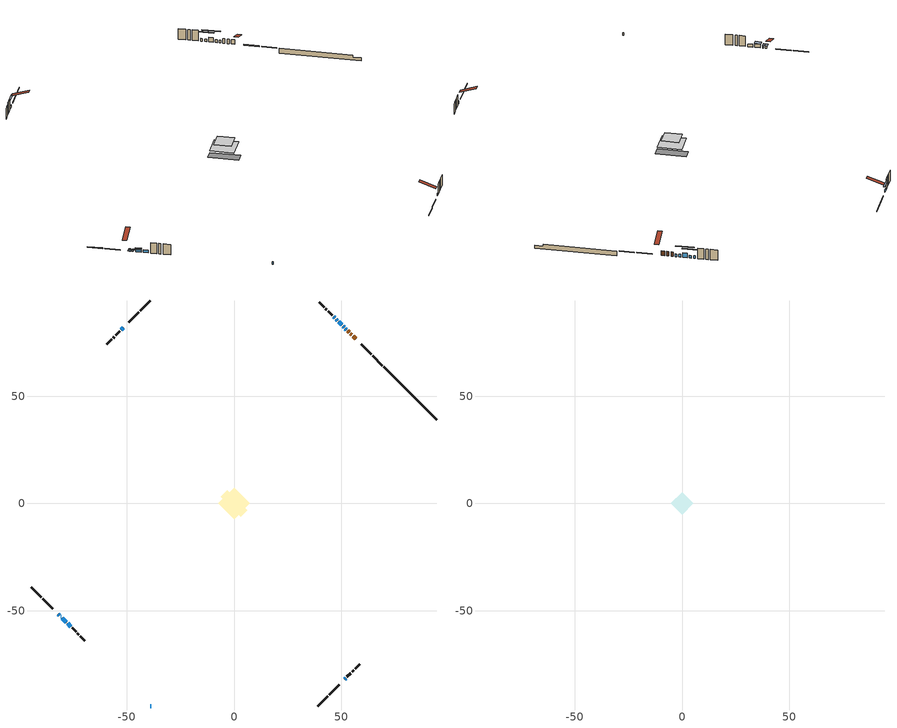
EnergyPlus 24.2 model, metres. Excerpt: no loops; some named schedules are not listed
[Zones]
conditioned space
 floor adiabatic (AdiabaticFloorConstruction): -7.32,0 0,7.32 7.32,0 0,-7.32 z3.05
 floor foundation (Slab1 construction): -6.14,3.04 -3.04,6.14 6.14,-3.04 3.04,-6.14 z-1.68
 wall outside (RimJoist1 construction): 39.15,-94.51 43.76,-89.91 / -94.51,-39.15 -89.91,-43.76 / -39.15,94.51 -43.76,89.91 / 69.29,64.38 64.68,68.98 z0.61:0.91
 wall outside (RimJoist2 construction): 44.41,-89.25 49.02,-84.64 / -89.25,-44.41 -84.64,-49.02 / -44.41,89.25 -49.02,84.64 / 64.02,69.64 59.42,74.25 z0.61:0.91
 wall outside (AdiabaticWallConstruction 1): 56.73,76.93 55.6,78.07 / 54.94,78.72 54.36,79.3 / 53.71,79.96 53.13,80.53 z0.61:2.64
 wall outside (AdiabaticWallConstruction): -81.96,-51.7 -81.53,-52.14 z0.61:1.58; 52.48,81.19 52.02,81.65 / 51.36,82.3 50.88,82.78 / -39.15,-94.51 -38.72,-94.51 / 51.7,-81.96 52.05,-81.62 / 46.98,86.69 46.45,87.22 / -77.67,-55.99 -76.23,-57.44 z0.61:1.83; -80.87,-52.79 -80.71,-52.96 z0.61:1.55; -80.05,-53.61 -78.33,-55.34 z0.61:2.24; 50.23,83.43 48.93,84.73 z0.61:2.69; 48.28,85.38 47.63,86.03 / -51.7,81.96 -52.68,80.99 z0.61:1.73
 wall outside (Wall1 construction): 52.7,-80.96 54.53,-79.13 / -75.57,-58.1 -73.74,-59.93 / -53.33,80.33 -55.16,78.5 / 45.79,87.87 43.96,89.7 z0.61:5.49
 wall outside (Wall2 construction): 55.19,-78.47 55.83,-77.83 / -73.08,-60.58 -72.44,-61.22 / -55.82,77.84 -56.46,77.2 / 43.3,90.36 42.66,91 z0.61:5.49
 wall outside (Wall3 construction): 56.49,-77.17 58.69,-74.97 / -71.78,-61.88 -69.58,-64.08 / -57.12,76.55 -59.32,74.35 / 42.01,91.66 39.81,93.86 z0.61:5.49
 wall foundation (FoundationWall1 construction): 69.94,63.72,-1.68 69.94,63.72,0.61 92.06,41.61,0.61 92.06,41.61,-0.25 94.51,39.15,-0.25 94.51,39.15,-1.68
 window (WindowConstruction 7): -81.96,-51.71 -81.53,-52.14 z0.61:1.58
 window (WindowConstruction 6): 52.48,81.19 52.02,81.64 z0.61:1.83
 window (WindowConstruction 10): 51.36,82.3 50.89,82.78 z0.61:1.83
 window (WindowConstruction 11): -39.15,-94.51 -38.73,-94.51 z0.61:1.83
 window (WindowConstruction 8): -80.87,-52.79 -80.71,-52.96 z0.61:1.55
 window (WindowConstruction 9): 51.71,-81.96 52.05,-81.62 z0.61:1.83
 window (WindowConstruction): -80.05,-53.61 -78.33,-55.34 z0.61:2.23
 window (WindowConstruction 1): 50.23,83.44 48.94,84.73 z0.61:2.69
 window (WindowConstruction 2): 48.28,85.39 47.63,86.03 z0.61:1.73
 window (WindowConstruction 3): -51.71,81.96 -52.68,80.99 z0.61:1.73
 window (WindowConstruction 4): 46.97,86.69 46.45,87.22 z0.61:1.83
 window (WindowConstruction 5): -77.67,-55.99 -76.23,-57.44 z0.61:1.83
 door (Door): 56.73,76.93 55.6,78.06 z0.61:2.64
 door (Door 1): 54.94,78.72 54.36,79.3 z0.61:2.64
 door (Door 2): 53.71,79.96 53.13,80.53 z0.61:2.64
 ceiling adiabatic (AdiabaticFloorConstruction): 0,-7.32 7.32,0 0,7.32 -7.32,0 z3.05
attic - vented
 floor to conditioned space (Floor1 construction Reversed): -5.34,0 0,5.34 5.34,0 0,-5.34 z5.49
 roof outside (Roof1 construction): 51.05,-82.62,5.49 45.85,-77.41,7.94 44.48,-78.78,7.94 49.68,-83.99,5.49; -82.62,-51.05,5.49 -77.41,-45.85,7.94 -78.78,-44.48,7.94 -83.99,-49.68,5.49; -51.05,82.62,5.49 -45.85,77.41,7.94 -44.48,78.78,7.94 -49.68,83.99,5.49; 57.39,76.28,5.49 52.19,71.07,7.94 53.56,69.7,7.94 58.76,74.91,5.49
shading: -81.42,-52.24 -82.06,-51.6 -83.36,-52.89 -82.71,-53.54 z1.73; -80.6,-53.06 -80.98,-52.69 -82.27,-53.98 -81.9,-54.35 z1.7; -78.22,-55.44 -80.16,-53.51 -81.45,-54.8 -79.52,-56.74 z2.38; 46.78,86.89 52.39,81.28 52.71,81.6 47.1,87.21 z5.74; 45.47,88.19 50.44,83.23 50.76,83.55 45.8,88.51 z4.78; -54.83,78.83 -49.55,84.12 -49.87,84.44 -55.16,79.16 z4.78
[Building]
Building 1: Terrain=Suburbs
[Site:Location]
Toronto City Centre_ON: Latitude {deg}=43.63; Longitude {deg}=-79.39; Time Zone {hr}=-5; Elevation {m}=77; Keep Site Location Information=Yes
[Site:GroundTemperature:Shallow]
5.01852, 3.26908, 3.12898, 3.95918, 7.29196, 10.6092, 13.4851, 15.3069, 15.4617, 13.9799, 11.1774, 7.9619
[Site:WaterMainsTemperature]
Calculation Method=Schedule; Temperature Schedule=mains temperature schedule
[Material] Roughness=Rough; Thermal Absorptance=0.9
Name | Thickness {m} | Conductivity {W/m-K} | Density {kg/m3} | Specific Heat {J/kg-K} | Solar Absorptance | Visible Absorptance
asphalt or fiberglass shingles | 0.00635 | 0.162714 | 1121.4 | 1465.45 | 0.4 | 0.4
ceiling loosefill ins | 0.169333 | 0.0480833 | 16.02 | 1046.75 | 0.7 | 0.7
ceiling stud and cavity | 0.1397 | 0.11633 | 65.682 | 1177.47 | 0.7 | 0.7
concrete 4.0 in. | 0.1016 | 1.803125 | 2242.8 | 837.4 | 0.7 | 0.7
concrete 8.0 in. | 0.2032 | 1.803125 | 2242.8 | 837.4 | 0.7 | 0.7
door material | 0.04445 | 0.053851 | 512.64 | 1214.23 | 0.7 | 0.7
door material 1 | 0.04445 | 0.20624 | 512.64 | 1214.23 | 0.7 | 0.7
exterior vertical ins | 0.0457286 | 0.029427 | 32.04 | 1214.23 | 0.7 | 0.7
floor covering | 0.0127 | 0.0433444 | 54.468 | 1339.84 | 0.6 | 0.6
floor rigid ins; wall rigid ins | 0.512978 | 0.029427 | 32.04 | 1214.23 | 0.7 | 0.7
floor stud and cavity | 0.1397 | 1.75129 | 37.0049 | 1207.88 | 0.7 | 0.7
furniture material conditioned space 1 | 0.1524 | 0.115458 | 640.8 | 1214.23 | 0.6 | 0.6
gypsum board | 0.0127 | 0.160291 | 801 | 837.4 | 0.6 | 0.6
gypsum board 1 | 0.0127 | 0.160291 | 801 | 837.4 | 0.7 | 0.7
osb sheathing 0.5 in. | 0.0127 | 0.115458 | 512.64 | 1214.23 | 0.7 | 0.7
osb sheathing 0.75 in. | 0.01905 | 0.115458 | 512.64 | 1214.23 | 0.7 | 0.7
osb sheathing 2.0 in. | 0.0508 | 0.115458 | 512.64 | 1214.23 | 0.7 | 0.7
rim joist rigid ins | 0.051816 | 0.029427 | 32.04 | 1214.23 | 0.7 | 0.7
rim joist stud and cavity | 0.0508 | 0.0406006 | 125.044 | 1163.47 | 0.6 | 0.6
rim joist stud and cavity 1 | 0.0508 | 0.256263 | 125.044 | 1163.47 | 0.6 | 0.6
wall stud and cavity | 0.1397 | 0.0809575 | 139.0536 | 1170.24 | 0.7 | 0.7
wall stud and cavity 1 | 0.1397 | 0.108832 | 139.0536 | 1170.24 | 0.7 | 0.7
wall stud and cavity 2 | 0.1397 | 0.0926851 | 139.0536 | 1170.24 | 0.7 | 0.7
wall stud and cavity 3 | 0.0889 | 0.380278 | 52.3479 | 1209.89 | 0.7 | 0.7
wall stud and cavity 4 | 0.0889 | 0.391764 | 83.0341 | 1211.67 | 0.7 | 0.7
wood siding | 0.0254 | 0.102417 | 544.68 | 1172.36 | 0.4 | 0.4
wood siding 1; wood siding 2; wood siding 3 | 0.0254 | 0.102417 | 544.68 | 1172.36 | 0.7 | 0.7
[WindowMaterial:SimpleGlazingSystem]
Name | U-Factor {W/m2-K} | Solar Heat Gain Coefficient
WindowMaterial | 1.84308 | 0.65
WindowMaterial 1 | 2.97414 | 0.6
WindowMaterial 10 | 3.04 | 0.45
WindowMaterial 2 | 3.0048 | 0.53
WindowMaterial 3 | 2.97754 | 0.57
WindowMaterial 4 | 2.975272 | 0.55
WindowMaterial 5 | 2.99401 | 0.55
WindowMaterial 6 | 3.02751 | 0.5
WindowMaterial 7 | 2.97584 | 0.61
WindowMaterial 8 | 3.12176 | 0.46
WindowMaterial 9 | 3.05533 | 0.41
[Construction]
AdiabaticFloorConstruction: floor stud and cavity, floor rigid ins, osb sheathing 0.75 in., floor covering
AdiabaticWallConstruction: wood siding 2, wall rigid ins, wall stud and cavity 3, gypsum board
AdiabaticWallConstruction 1: wood siding 3, wall rigid ins, wall stud and cavity 3, gypsum board
Door; Door 1: door material
Door 2: door material 1
Floor1 construction Reversed: gypsum board, ceiling stud and cavity, ceiling loosefill ins
FoundationWall1 construction: concrete 8.0 in., gypsum board 1
furniture construction conditioned space 1: furniture material conditioned space 1
PartitionWallConstruction: gypsum board, wall stud and cavity 4, gypsum board
RimJoist1 construction: wood siding 1, rim joist rigid ins, osb sheathing 2.0 in., rim joist stud and cavity
RimJoist2 construction: wood siding 1, rim joist rigid ins, osb sheathing 2.0 in., rim joist stud and cavity 1
Roof1 construction: asphalt or fiberglass shingles
Slab1 construction: concrete 4.0 in.
Wall1 construction: wood siding, osb sheathing 0.5 in., wall stud and cavity, gypsum board
Wall2 construction: wood siding, osb sheathing 0.5 in., wall stud and cavity 1, gypsum board
Wall3 construction: wood siding, osb sheathing 0.5 in., wall stud and cavity 2, gypsum board
WindowConstruction: WindowMaterial
WindowConstruction 1: WindowMaterial 1
WindowConstruction 10: WindowMaterial 9
WindowConstruction 11: WindowMaterial 10
WindowConstruction 2: WindowMaterial 2
WindowConstruction 3: WindowMaterial 3
WindowConstruction 4: WindowMaterial 4
WindowConstruction 5: WindowMaterial 5
WindowConstruction 6: WindowMaterial 6
WindowConstruction 7; WindowConstruction 9: WindowMaterial 7
WindowConstruction 8: WindowMaterial 8
[Zone] Multiplier=1; Part of Total Floor Area=Yes
Name | Volume {m3}
attic - vented | 22.7048
conditioned space | 408.7
[Space]
Name | Zone | Volume {m3}
attic - vented 1 | attic - vented | 22.7048
conditioned space 1 | conditioned space | 408.7
[ZoneInfiltration:EffectiveLeakageArea]
infil attic - vented 1: Zone or Space=attic - vented 1; Schedule=Always On Discrete; Effective Air Leakage Area {cm2}=2401.68; Stack Coefficient=0.000170511; Wind Coefficient=8.8226e-06
[ZoneMixing]
whole house fan mix: Zone or Space=attic - vented; Schedule=Always On Continuous; Design Flow Rate Calculation Method=Flow/Zone; Design Flow Rate {m3/s}=0; Source Zone or Space=conditioned space
[SurfaceProperty:ExposedFoundationPerimeter]
Slab1: Exposed Perimeter Calculation Method=TotalExposedPerimeter; Total Exposed Perimeter {m}=34.748
[InternalMass] Zone or ZoneList=conditioned space; Space or SpaceList=conditioned space 1
Name | Construction | Surface Area {m2}
furniture mass conditioned space 1 | furniture construction conditioned space 1 | 65.696
partition wall mass | PartitionWallConstruction | 164.24
[Lights]
interior lighting: Zone or ZoneList or Space or SpaceList=conditioned space 1; Schedule=interior lighting schedule; Design Level Calculation Method=LightingLevel; Lighting Level {W}=343.2; Return Air Fraction=0; Fraction Radiant=0.6; Fraction Visible=0.2; Fraction Replaceable=1
[People]
occupants: Zone or ZoneList or Space or SpaceList=conditioned space 1; Number of People Schedule=occupants schedule; Number of People Calculation Method=People; Number of People=3; Fraction Radiant=0.314171; Sensible Heat Fraction=0.56303; Activity Level Schedule=occupants activity schedule; Carbon Dioxide Generation Rate {m3/s-W}=0; Enable ASHRAE 55 Comfort Warnings=No; Mean Radiant Temperature Calculation Type=EnclosureAveraged
[ElectricEquipment] Zone or ZoneList or Space or SpaceList=conditioned space 1; Design Level Calculation Method=EquipmentLevel
Name | Schedule | Design Level {W} | Fraction Latent | Fraction Radiant | Fraction Lost
clothes dryer | clothes dryer schedule | 140.772 | 0.015 | 0.081 | 0.85
clothes washer | clothes washer schedule | 32.1985 | 0.03 | 0.162 | 0.7
cooking range | cooking range schedule | 215.147 | 0.08 | 0.432 | 0.2
dishwasher | dishwasher schedule | 66.8632 | 0.3 | 0.18 | 0.4
fridge | fridge schedule | 72.9452 | 0 | 0.6 | 0
mech vent bath fan 0 | mech vent bath fan 0 schedule | 50.2 | 0 | 0 | 1
mech vent bath fan 1 | mech vent bath fan 1 schedule | 50.2 | 0 | 0 | 1
mech vent house fan | mech vent house fan schedule | 0 | 0 | 0 | 1
mech vent house fan cfis | mech vent house fan cfis schedule | 0 | 0 | 0 | 0
misc plug loads | misc plug loads schedule | 494.7 | 0.045 | 0.513 | 0.1
whole house fan | Always On Discrete | 0 | 0 | 0 | 1
[OtherEquipment] Zone or ZoneList or Space or SpaceList=conditioned space 1; Design Level Calculation Method=EquipmentLevel
Name | Fuel Type | Schedule | Design Level {W} | Fraction Latent | Fraction Radiant | Fraction Lost
clothes dryer 1 | Electricity | clothes dryer schedule | 0 | 0.015 | 0.081 | 0.85
cooking range 1 | Electricity | cooking range schedule | 0 | 0.08 | 0.432 | 0.2
general water use latent | None | general water use schedule | 62.594 | 1 | 0 | 0
general water use sensible | None | general water use schedule | -61.6891 | 0 | 0.6 | 0
mech vent house fan latent load | None | Always On Discrete | 0 | 1 | 0 | 0
mech vent house fan sensible load | None | Always On Discrete | 0 | 0 | 0 | 0
water heater energy adjustment1 | NaturalGas | Always On Discrete | 0.01 | 0 | 0 | 1
[ZoneInfiltration:DesignFlowRate] Zone or ZoneList or Space or SpaceList=conditioned space 1; Schedule=Always On Discrete; Design Flow Rate Calculation Method=Flow/Zone; Design Flow Rate {m3/s}=0
infil flow; natural vent flow; whole house fan flow
[AvailabilityManager:Scheduled]
central ac and furnace airloop Availability Manager: Schedule=Always On Discrete
[Foundation:Kiva]
Foundation Kiva 1: Initial Indoor Air Temperature {C}=18; Wall Height Above Grade {m}=0.609996; Wall Depth Below Slab {m}=0.2032; Custom Block Material Name 1=exterior vertical ins; Custom Block Depth 1 {m}=2.28999; Custom Block X Position 1 {m}=0.2159; Custom Block Z Position 1 {m}=0
[Foundation:Kiva:Settings]
Soil Conductivity {W/m-K}=0.849921; Soil Density {kg/m3}=1842.3; Soil Specific Heat {J/kg-K}=418.7; Ground Solar Absorptivity=0.9; Ground Thermal Absorptivity=0.9; Ground Surface Roughness {m}=0.03; Far-Field Width {m}=40; Deep-Ground Boundary Condition=ZeroFlux; Deep-Ground Depth {m}=40; Minimum Cell Dimension {m}=0.2; Maximum Cell Growth Coefficient=3; Simulation Timestep=Timestep
[Exterior:Lights]
exterior lighting: Schedule=exterior lighting schedule; Design Level {W}=75.6
[EnergyManagementSystem:GlobalVariable]
central_ac_and_furnace_airloop_Fan_RTF
infil_program_Qfan
infil_program_Qinf
natural_vent_program_Qnv
natural_vent_program_Qwhf
[EnergyManagementSystem:Sensor]
Name | Output:Variable or Output:Meter Index Key | Output:Variable or Output:Meter
airflow_gain | infil flow | Infiltration Sensible Heat Gain Energy
airflow_gain_1 | natural vent flow | Infiltration Sensible Heat Gain Energy
airflow_gain_2 | whole house fan flow | Infiltration Sensible Heat Gain Energy
airflow_loss | infil flow | Infiltration Sensible Heat Loss Energy
airflow_loss_1 | natural vent flow | Infiltration Sensible Heat Loss Energy
airflow_loss_2 | whole house fan flow | Infiltration Sensible Heat Loss Energy
clg_load_cond |  | Cooling:EnergyTransfer:Zone:CONDITIONED SPACE
clg_sp_s; clg_sp_s_1 | cooling setpoint | Schedule Value
clothes_dryer_exhaust_0_sch_s | clothes dryer exhaust 0 schedule | Schedule Value
cool_season | cooling season schedule | Schedule Value
htg_load_cond |  | Heating:EnergyTransfer:Zone:CONDITIONED SPACE
htg_sp_s; htg_sp_s_1 | heating setpoint | Schedule Value
ig_ee_conv | clothes dryer | Electric Equipment Convective Heating Energy
ig_ee_conv_2 | cooking range | Electric Equipment Convective Heating Energy
ig_ee_conv_4 | fridge | Electric Equipment Convective Heating Energy
ig_ee_conv_5 | misc plug loads | Electric Equipment Convective Heating Energy
ig_ee_conv_6 | whole house fan | Electric Equipment Convective Heating Energy
ig_ee_rad | clothes dryer | Electric Equipment Radiant Heating Energy
ig_ee_rad_2 | cooking range | Electric Equipment Radiant Heating Energy
ig_ee_rad_4 | fridge | Electric Equipment Radiant Heating Energy
ig_ee_rad_5 | misc plug loads | Electric Equipment Radiant Heating Energy
ig_ee_rad_6 | whole house fan | Electric Equipment Radiant Heating Energy
ig_lgt_conv | interior lighting | Lights Convective Heating Energy
ig_lgt_rad | interior lighting | Lights Radiant Heating Energy
ig_lgt_vis | interior lighting | Lights Visible Radiation Heating Energy
ig_oe_conv | clothes dryer 1 | Other Equipment Convective Heating Energy
ig_oe_conv_1 | cooking range 1 | Other Equipment Convective Heating Energy
ig_oe_conv_2 | general water use latent | Other Equipment Convective Heating Energy
ig_oe_conv_3 | general water use sensible | Other Equipment Convective Heating Energy
ig_oe_conv_4 | water heater energy adjustment1 | Other Equipment Convective Heating Energy
ig_oe_rad | clothes dryer 1 | Other Equipment Radiant Heating Energy
ig_oe_rad_1 | cooking range 1 | Other Equipment Radiant Heating Energy
ig_oe_rad_2 | general water use latent | Other Equipment Radiant Heating Energy
ig_oe_rad_3 | general water use sensible | Other Equipment Radiant Heating Energy
ig_oe_rad_4 | water heater energy adjustment1 | Other Equipment Radiant Heating Energy
ig_ppl_conv | occupants | People Convective Heating Energy
ig_ppl_rad | occupants | People Radiant Heating Energy
im_conv | furniture mass conditioned space 1 | Surface Inside Face Convection Heat Gain Energy
im_conv_1 | partition wall mass | Surface Inside Face Convection Heat Gain Energy
im_ig | furniture mass conditioned space 1 | Surface Inside Face Internal Gains Radiation Heat Gain Energy
im_ig_1 | partition wall mass | Surface Inside Face Internal Gains Radiation Heat Gain Energy
im_lgt | furniture mass conditioned space 1 | Surface Inside Face Lights Radiation Heat Gain Energy
im_lgt_1 | partition wall mass | Surface Inside Face Lights Radiation Heat Gain Energy
im_sol | furniture mass conditioned space 1 | Surface Inside Face Solar Radiation Heat Gain Energy
im_sol_1 | partition wall mass | Surface Inside Face Solar Radiation Heat Gain Energy
im_surf | furniture mass conditioned space 1 | Surface Inside Face Net Surface Thermal Radiation Heat Gain Energy
im_surf_1 | partition wall mass | Surface Inside Face Net Surface Thermal Radiation Heat Gain Energy
mech_vent_bath_fan_0_sch_s | mech vent bath fan 0 schedule | Schedule Value
mech_vent_bath_fan_1_sch_s | mech vent bath fan 1 schedule | Schedule Value
mv_conv | mech vent bath fan 0 | Electric Equipment Convective Heating Energy
mv_conv_1 | mech vent bath fan 1 | Electric Equipment Convective Heating Energy
mv_conv_2 | mech vent house fan | Electric Equipment Convective Heating Energy
mv_conv_3 | mech vent house fan cfis | Electric Equipment Convective Heating Energy
mv_conv_4 | mech vent house fan latent load | Other Equipment Convective Heating Energy
mv_conv_5 | mech vent house fan sensible load | Other Equipment Convective Heating Energy
mv_rad | mech vent bath fan 0 | Electric Equipment Radiant Heating Energy
mv_rad_1 | mech vent bath fan 1 | Electric Equipment Radiant Heating Energy
mv_rad_2 | mech vent house fan | Electric Equipment Radiant Heating Energy
mv_rad_3 | mech vent house fan cfis | Electric Equipment Radiant Heating Energy
mv_rad_4 | mech vent house fan latent load | Other Equipment Radiant Heating Energy
mv_rad_5 | mech vent house fan sensible load | Other Equipment Radiant Heating Energy
natural_vent_s | natural vent schedule | Schedule Value
out_pb_s |  | Site Outdoor Air Barometric Pressure
out_wt_s |  | Site Outdoor Air Humidity Ratio
site_vw_s |  | Site Wind Speed
ss_back_out | Window1 | Surface Window Shortwave from Zone Back Out Window Heat Transfer Rate
ss_back_out_1 | Window11 | Surface Window Shortwave from Zone Back Out Window Heat Transfer Rate
ss_back_out_10 | Window8 | Surface Window Shortwave from Zone Back Out Window Heat Transfer Rate
ss_back_out_11 | Window9 | Surface Window Shortwave from Zone Back Out Window Heat Transfer Rate
ss_back_out_2 | Window12 | Surface Window Shortwave from Zone Back Out Window Heat Transfer Rate
ss_back_out_3 | Window14 | Surface Window Shortwave from Zone Back Out Window Heat Transfer Rate
ss_back_out_4 | Window2 | Surface Window Shortwave from Zone Back Out Window Heat Transfer Rate
ss_back_out_5 | Window3 | Surface Window Shortwave from Zone Back Out Window Heat Transfer Rate
ss_back_out_6 | Window4 | Surface Window Shortwave from Zone Back Out Window Heat Transfer Rate
ss_back_out_7 | Window5 | Surface Window Shortwave from Zone Back Out Window Heat Transfer Rate
ss_back_out_8 | Window6 | Surface Window Shortwave from Zone Back Out Window Heat Transfer Rate
ss_back_out_9 | Window7 | Surface Window Shortwave from Zone Back Out Window Heat Transfer Rate
ss_conv | Door1 | Surface Inside Face Convection Heat Gain Energy
ss_conv_1 | Door3 | Surface Inside Face Convection Heat Gain Energy
ss_conv_10 | Window5 | Surface Inside Face Convection Heat Gain Energy
ss_conv_11 | Window6 | Surface Inside Face Convection Heat Gain Energy
ss_conv_12 | Window7 | Surface Inside Face Convection Heat Gain Energy
ss_conv_13 | Window8 | Surface Inside Face Convection Heat Gain Energy
ss_conv_14 | Window9 | Surface Inside Face Convection Heat Gain Energy
ss_conv_2 | Door4 | Surface Inside Face Convection Heat Gain Energy
ss_conv_3 | Window1 | Surface Inside Face Convection Heat Gain Energy
ss_conv_4 | Window11 | Surface Inside Face Convection Heat Gain Energy
ss_conv_5 | Window12 | Surface Inside Face Convection Heat Gain Energy
ss_conv_6 | Window14 | Surface Inside Face Convection Heat Gain Energy
ss_conv_7 | Window2 | Surface Inside Face Convection Heat Gain Energy
ss_conv_8 | Window3 | Surface Inside Face Convection Heat Gain Energy
ss_conv_9 | Window4 | Surface Inside Face Convection Heat Gain Energy
ss_ig | Door1 | Surface Inside Face Internal Gains Radiation Heat Gain Energy
ss_ig_1 | Door3 | Surface Inside Face Internal Gains Radiation Heat Gain Energy
ss_ig_10 | Window5 | Surface Inside Face Internal Gains Radiation Heat Gain Energy
ss_ig_11 | Window6 | Surface Inside Face Internal Gains Radiation Heat Gain Energy
ss_ig_12 | Window7 | Surface Inside Face Internal Gains Radiation Heat Gain Energy
ss_ig_13 | Window8 | Surface Inside Face Internal Gains Radiation Heat Gain Energy
ss_ig_14 | Window9 | Surface Inside Face Internal Gains Radiation Heat Gain Energy
ss_ig_2 | Door4 | Surface Inside Face Internal Gains Radiation Heat Gain Energy
ss_ig_3 | Window1 | Surface Inside Face Internal Gains Radiation Heat Gain Energy
ss_ig_4 | Window11 | Surface Inside Face Internal Gains Radiation Heat Gain Energy
ss_ig_5 | Window12 | Surface Inside Face Internal Gains Radiation Heat Gain Energy
ss_ig_6 | Window14 | Surface Inside Face Internal Gains Radiation Heat Gain Energy
ss_ig_7 | Window2 | Surface Inside Face Internal Gains Radiation Heat Gain Energy
ss_ig_8 | Window3 | Surface Inside Face Internal Gains Radiation Heat Gain Energy
ss_ig_9 | Window4 | Surface Inside Face Internal Gains Radiation Heat Gain Energy
ss_lgt | Door1 | Surface Inside Face Lights Radiation Heat Gain Energy
ss_lgt_1 | Door3 | Surface Inside Face Lights Radiation Heat Gain Energy
ss_lgt_2 | Door4 | Surface Inside Face Lights Radiation Heat Gain Energy
ss_sol | Door1 | Surface Inside Face Solar Radiation Heat Gain Energy
ss_sol_1 | Door3 | Surface Inside Face Solar Radiation Heat Gain Energy
ss_sol_2 | Door4 | Surface Inside Face Solar Radiation Heat Gain Energy
ss_surf | Door1 | Surface Inside Face Net Surface Thermal Radiation Heat Gain Energy
ss_surf_1 | Door3 | Surface Inside Face Net Surface Thermal Radiation Heat Gain Energy
ss_surf_10 | Window5 | Surface Inside Face Net Surface Thermal Radiation Heat Gain Energy
ss_surf_11 | Window6 | Surface Inside Face Net Surface Thermal Radiation Heat Gain Energy
ss_surf_12 | Window7 | Surface Inside Face Net Surface Thermal Radiation Heat Gain Energy
ss_surf_13 | Window8 | Surface Inside Face Net Surface Thermal Radiation Heat Gain Energy
ss_surf_14 | Window9 | Surface Inside Face Net Surface Thermal Radiation Heat Gain Energy
ss_surf_2 | Door4 | Surface Inside Face Net Surface Thermal Radiation Heat Gain Energy
ss_surf_3 | Window1 | Surface Inside Face Net Surface Thermal Radiation Heat Gain Energy
ss_surf_4 | Window11 | Surface Inside Face Net Surface Thermal Radiation Heat Gain Energy
ss_surf_5 | Window12 | Surface Inside Face Net Surface Thermal Radiation Heat Gain Energy
ss_surf_6 | Window14 | Surface Inside Face Net Surface Thermal Radiation Heat Gain Energy
ss_surf_7 | Window2 | Surface Inside Face Net Surface Thermal Radiation Heat Gain Energy
ss_surf_8 | Window3 | Surface Inside Face Net Surface Thermal Radiation Heat Gain Energy
ss_surf_9 | Window4 | Surface Inside Face Net Surface Thermal Radiation Heat Gain Energy
ss_trans_in | Window1 | Surface Window Transmitted Solar Radiation Rate
ss_trans_in_1 | Window11 | Surface Window Transmitted Solar Radiation Rate
ss_trans_in_10 | Window8 | Surface Window Transmitted Solar Radiation Rate
ss_trans_in_11 | Window9 | Surface Window Transmitted Solar Radiation Rate
ss_trans_in_2 | Window12 | Surface Window Transmitted Solar Radiation Rate
ss_trans_in_3 | Window14 | Surface Window Transmitted Solar Radiation Rate
ss_trans_in_4 | Window2 | Surface Window Transmitted Solar Radiation Rate
ss_trans_in_5 | Window3 | Surface Window Transmitted Solar Radiation Rate
ss_trans_in_6 | Window4 | Surface Window Transmitted Solar Radiation Rate
ss_trans_in_7 | Window5 | Surface Window Transmitted Solar Radiation Rate
ss_trans_in_8 | Window6 | Surface Window Transmitted Solar Radiation Rate
ss_trans_in_9 | Window7 | Surface Window Transmitted Solar Radiation Rate
ss_trans_out | Window1 | Surface Inside Face Initial Transmitted Diffuse Transmitted Out Window Solar Radiation Rate
ss_trans_out_1 | Window11 | Surface Inside Face Initial Transmitted Diffuse Transmitted Out Window Solar Radiation Rate
ss_trans_out_10 | Window8 | Surface Inside Face Initial Transmitted Diffuse Transmitted Out Window Solar Radiation Rate
